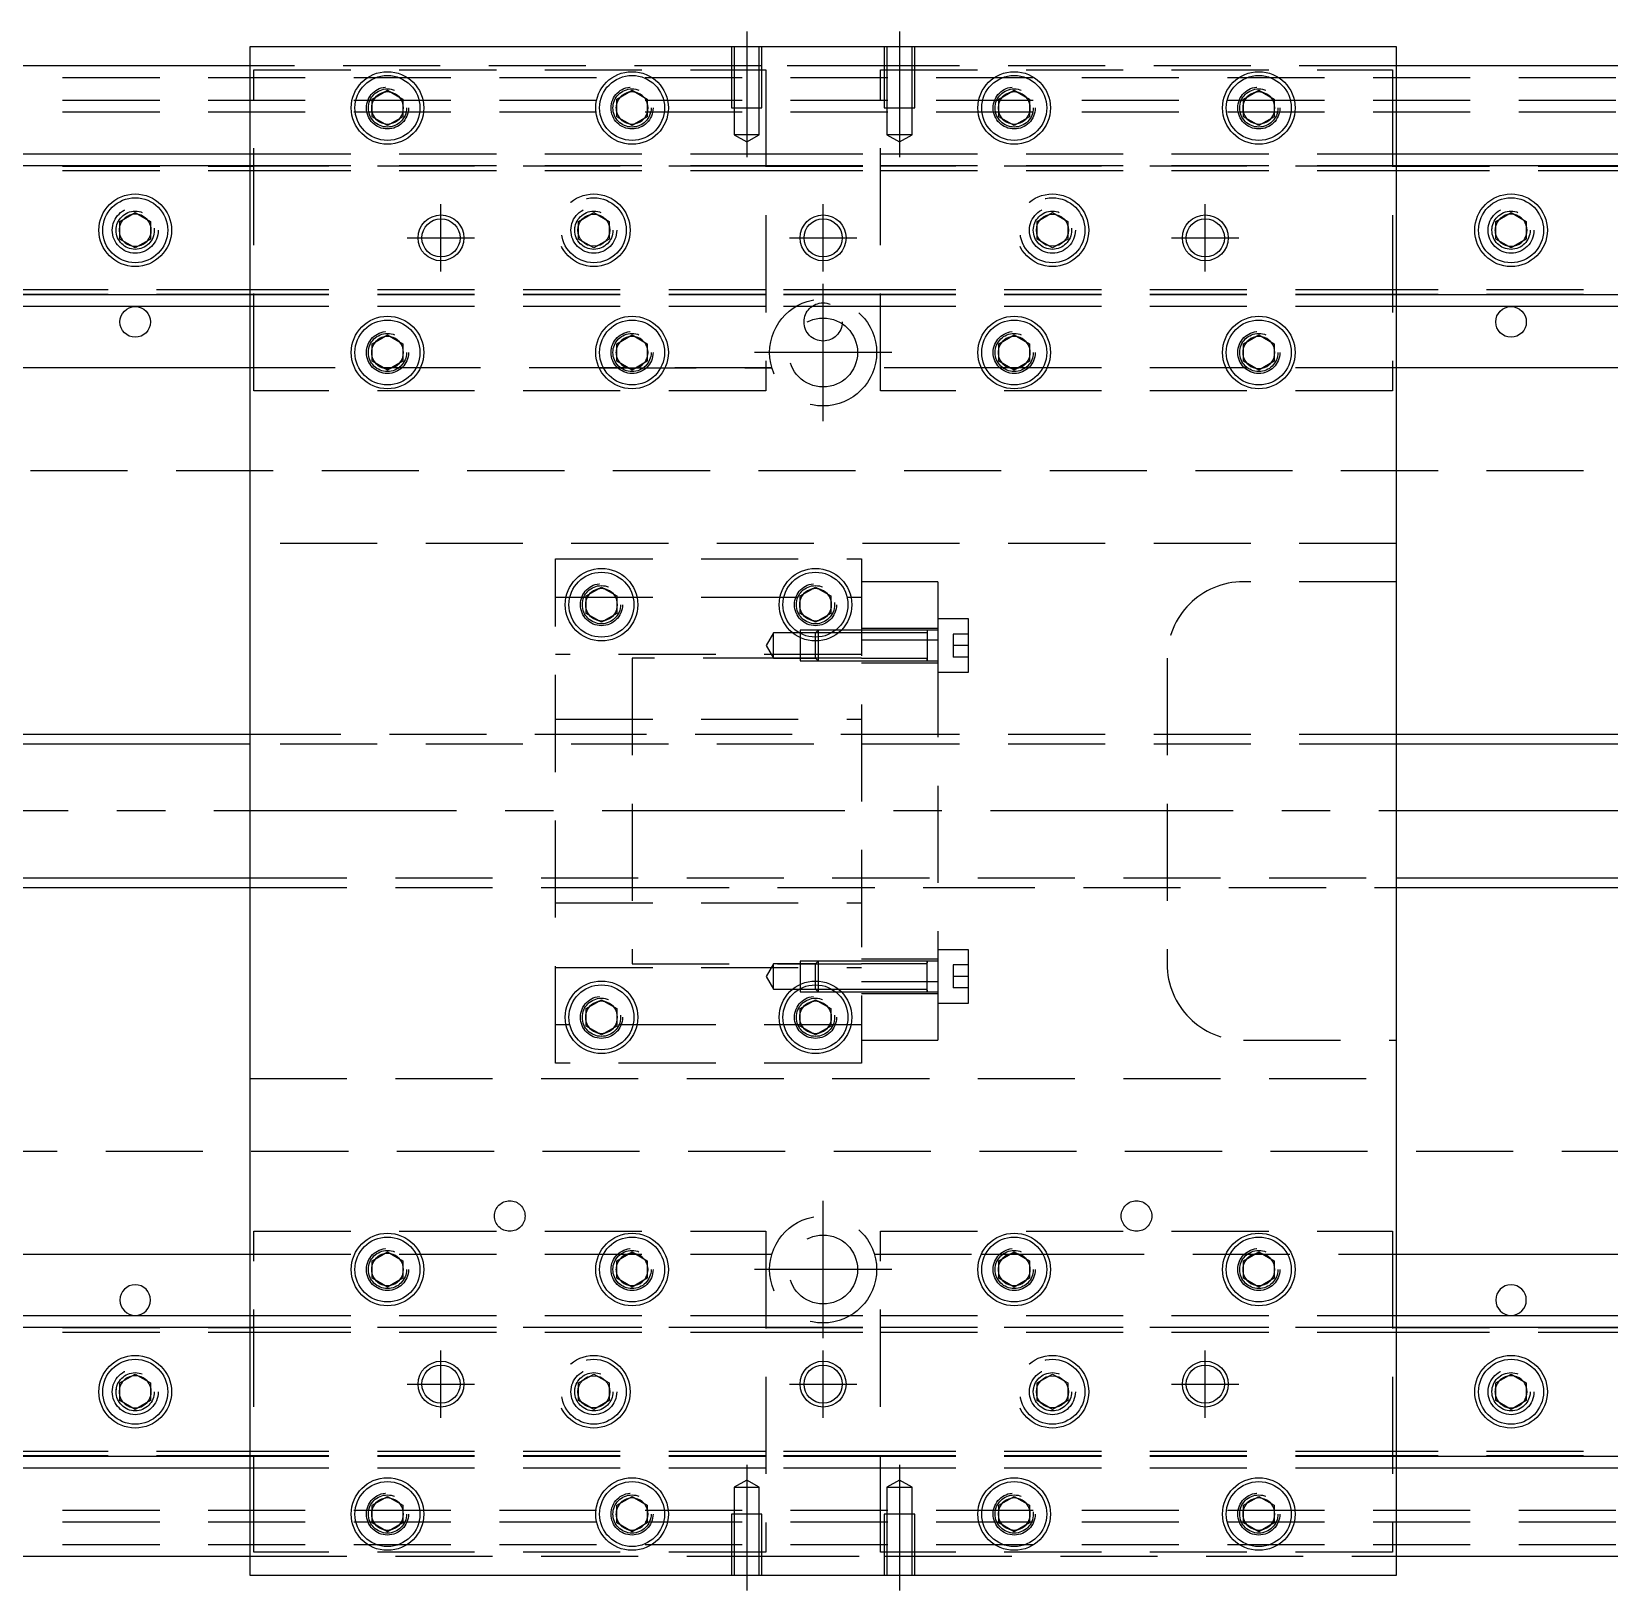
# Model space of a CAD drawing. Extents: x -20 to 801, y -275 to 102.
# Drawn here: x 186.4 to 392.9, y -102 to 102 of the extents above; entities that cross this region are included whole.
import ezdxf

# ---------------------------------------------------------------- set-up
doc = ezdxf.new("R2010")
doc.units = 0
doc.linetypes.add('CENTER', pattern=[50.8, 31.75, -6.35, 6.35, -6.35])
doc.linetypes.add('DASHED', pattern=[19.05, 12.7, -6.35])
doc.layers.get('0').update_dxf_attribs({"linetype": 'CONTINUOUS'})
doc.layers.add('CENTER', color=1, linetype='CENTER')

msp = doc.modelspace()

# ---------------------------------------------------------------- linework, layer by layer
at = {"color": 7, "linetype": 'CONTINUOUS'}
for p, q in [((365, 100), (215, 100)), ((215, 100), (215, -100)), ((365, -100), (365, 100)), ((215, 97.5), (0, 97.5)), ((580, 97.5), (365, 97.5)), ((231, 93.1547), (233, 94.309402)), ((231, 90.8453), (231, 93.1547)), ((233, 94.309402), (235, 93.1547)), ((235, 93.1547), (235, 90.8453)), ((263, 93.1547), (265, 94.309402)), ((263, 90.8453), (263, 93.1547)), ((265, 94.309402), (267, 93.1547)), ((267, 93.1547), (267, 90.8453)), ((313, 93.1547), (315, 94.309402)), ((313, 90.8453), (313, 93.1547)), ((315, 94.309402), (317, 93.1547)), ((317, 93.1547), (317, 90.8453)), ((345, 93.1547), (347, 94.309402)), ((345, 90.8453), (345, 93.1547)), ((347, 94.309402), (349, 93.1547)), ((349, 93.1547), (349, 90.8453)), ((233, 89.690598), (231, 90.8453)), ((235, 90.8453), (233, 89.690598)), ((265, 89.690598), (263, 90.8453)), ((267, 90.8453), (265, 89.690598)), ((315, 89.690598), (313, 90.8453)), ((317, 90.8453), (315, 89.690598)), ((347, 89.690598), (345, 90.8453)), ((349, 90.8453), (347, 89.690598)), ((0, 86), (215, 86)), ((365, 86), (580, 86)), ((0, 84.460392), (215, 84.460392)), ((365, 84.460392), (580, 84.460392)), ((198, 77.1547), (200, 78.309402)), ((198, 74.8453), (198, 77.1547)), ((200, 78.309402), (202, 77.1547)), ((202, 77.1547), (202, 74.8453)), ((378, 77.1547), (380, 78.309402)), ((378, 74.8453), (378, 77.1547)), ((380, 78.309402), (382, 77.1547)), ((382, 77.1547), (382, 74.8453)), ((200, 73.690598), (198, 74.8453)), ((202, 74.8453), (200, 73.690598)), ((380, 73.690598), (378, 74.8453)), ((382, 74.8453), (380, 73.690598)), ((215, 67.539608), (0, 67.539608)), ((580, 67.539608), (365, 67.539608)), ((215, 66), (0, 66)), ((580, 66), (365, 66)), ((231, 61.1547), (233, 62.309402)), ((233, 62.309402), (235, 61.1547)), ((263, 61.1547), (265, 62.309402)), ((265, 62.309402), (267, 61.1547)), ((313, 61.1547), (315, 62.309402)), ((315, 62.309402), (317, 61.1547)), ((345, 61.1547), (347, 62.309402)), ((347, 62.309402), (349, 61.1547)), ((231, 58.8453), (231, 61.1547)), ((235, 61.1547), (235, 58.8453)), ((263, 58.8453), (263, 61.1547)), ((267, 61.1547), (267, 58.8453)), ((313, 58.8453), (313, 61.1547)), ((317, 61.1547), (317, 58.8453)), ((345, 58.8453), (345, 61.1547)), ((349, 61.1547), (349, 58.8453)), ((215, 58), (176.708204, 58)), ((233, 57.690598), (231, 58.8453)), ((235, 58.8453), (233, 57.690598)), ((265, 57.690598), (263, 58.8453)), ((267, 58.8453), (265, 57.690598)), ((315, 57.690598), (313, 58.8453)), ((317, 58.8453), (315, 57.690598)), ((347, 57.690598), (345, 58.8453)), ((349, 58.8453), (347, 57.690598)), ((403.291796, 58), (365, 58)), ((259, 28.1547), (261, 29.309402)), ((261, 29.309402), (263, 28.1547)), ((287, 28.1547), (289, 29.309402)), ((289, 29.309402), (291, 28.1547)), ((259, 25.8453), (259, 28.1547)), ((263, 28.1547), (263, 25.8453)), ((287, 25.8453), (287, 28.1547)), ((291, 28.1547), (291, 25.8453)), ((261, 24.690598), (259, 25.8453)), ((263, 25.8453), (261, 24.690598)), ((289, 24.690598), (287, 25.8453)), ((291, 25.8453), (289, 24.690598)), ((303.6, 19.65063), (303.6, 19.651316)), ((215, 10), (28, 10)), ((523, 10), (365, 10)), ((28, -10), (215, -10)), ((365, -10), (523, -10)), ((259, -25.8453), (261, -24.690598)), ((261, -24.690598), (263, -25.8453)), ((287, -25.8453), (289, -24.690598)), ((289, -24.690598), (291, -25.8453)), ((303.6, -23.65064), (303.6, -23.649954)), ((259, -28.1547), (259, -25.8453)), ((263, -25.8453), (263, -28.1547)), ((287, -28.1547), (287, -25.8453)), ((291, -25.8453), (291, -28.1547)), ((261, -29.309402), (259, -28.1547)), ((263, -28.1547), (261, -29.309402)), ((289, -29.309402), (287, -28.1547)), ((291, -28.1547), (289, -29.309402)), ((231, -58.8453), (233, -57.690598)), ((233, -57.690598), (235, -58.8453)), ((263, -58.8453), (265, -57.690598)), ((265, -57.690598), (267, -58.8453)), ((313, -58.8453), (315, -57.690598)), ((315, -57.690598), (317, -58.8453)), ((345, -58.8453), (347, -57.690598)), ((347, -57.690598), (349, -58.8453)), ((176.708204, -58), (215, -58)), ((231, -61.1547), (231, -58.8453)), ((235, -58.8453), (235, -61.1547)), ((263, -61.1547), (263, -58.8453)), ((267, -58.8453), (267, -61.1547)), ((313, -61.1547), (313, -58.8453)), ((317, -58.8453), (317, -61.1547)), ((345, -61.1547), (345, -58.8453)), ((349, -58.8453), (349, -61.1547)), ((365, -58), (403.291796, -58)), ((233, -62.309402), (231, -61.1547)), ((235, -61.1547), (233, -62.309402)), ((265, -62.309402), (263, -61.1547)), ((267, -61.1547), (265, -62.309402)), ((315, -62.309402), (313, -61.1547)), ((317, -61.1547), (315, -62.309402)), ((347, -62.309402), (345, -61.1547)), ((349, -61.1547), (347, -62.309402)), ((0, -66), (215, -66)), ((365, -66), (580, -66)), ((0, -67.539608), (215, -67.539608)), ((365, -67.539608), (580, -67.539608)), ((198, -74.8453), (200, -73.690598)), ((200, -73.690598), (202, -74.8453)), ((378, -74.8453), (380, -73.690598)), ((380, -73.690598), (382, -74.8453)), ((198, -77.1547), (198, -74.8453)), ((202, -74.8453), (202, -77.1547)), ((378, -77.1547), (378, -74.8453)), ((382, -74.8453), (382, -77.1547)), ((200, -78.309402), (198, -77.1547)), ((202, -77.1547), (200, -78.309402)), ((380, -78.309402), (378, -77.1547)), ((382, -77.1547), (380, -78.309402)), ((215, -84.460392), (0, -84.460392)), ((580, -84.460392), (365, -84.460392)), ((215, -86), (0, -86)), ((580, -86), (365, -86)), ((231, -90.8453), (233, -89.690598)), ((233, -89.690598), (235, -90.8453)), ((263, -90.8453), (265, -89.690598)), ((265, -89.690598), (267, -90.8453)), ((313, -90.8453), (315, -89.690598)), ((315, -89.690598), (317, -90.8453)), ((345, -90.8453), (347, -89.690598)), ((347, -89.690598), (349, -90.8453)), ((231, -93.1547), (231, -90.8453)), ((235, -90.8453), (235, -93.1547)), ((263, -93.1547), (263, -90.8453)), ((267, -90.8453), (267, -93.1547)), ((313, -93.1547), (313, -90.8453)), ((317, -90.8453), (317, -93.1547)), ((345, -93.1547), (345, -90.8453)), ((349, -90.8453), (349, -93.1547)), ((233, -94.309402), (231, -93.1547)), ((235, -93.1547), (233, -94.309402)), ((265, -94.309402), (263, -93.1547)), ((267, -93.1547), (265, -94.309402)), ((315, -94.309402), (313, -93.1547)), ((317, -93.1547), (315, -94.309402)), ((347, -94.309402), (345, -93.1547)), ((349, -93.1547), (347, -94.309402)), ((0, -97.5), (215, -97.5)), ((365, -97.5), (580, -97.5)), ((215, -100), (365, -100))]:
    msp.add_line(p, q, dxfattribs=at)
at = {"color": 3, "linetype": 'DASHED'}
for p, q in [((278.000006, 100), (278.000006, 92)), ((278.35, 100), (278.35, 92)), ((281.65, 92), (281.65, 100)), ((281.999994, 92), (281.999994, 100)), ((298.000006, 100), (298.000006, 92)), ((298.35, 100), (298.35, 92)), ((301.65, 92), (301.65, 100)), ((301.999994, 92), (301.999994, 100)), ((278.000006, 97.5), (215, 97.5)), ((281.999994, 97.5), (278.000006, 97.5)), ((298.000006, 97.5), (281.999994, 97.5)), ((301.999994, 97.5), (298.000006, 97.5)), ((365, 97.5), (301.999994, 97.5)), ((0, 96), (580, 96)), ((215.5, 55), (215.5, 97)), ((215.5, 97), (282.5, 97)), ((282.5, 97), (282.5, 55)), ((297.5, 55), (297.5, 97)), ((297.5, 97), (364.5, 97)), ((364.5, 97), (364.5, 55)), ((0, 93), (580, 93)), ((0, 91.5), (580, 91.5)), ((278.000006, 92), (281.999994, 92)), ((278.35, 92), (278.35, 88.5)), ((281.65, 88.5), (281.65, 92)), ((298.000006, 92), (301.999994, 92)), ((298.35, 92), (298.35, 88.5)), ((301.65, 88.5), (301.65, 92)), ((281.65, 88.5), (278.35, 88.5)), ((278.35, 88.5), (280, 87.547372)), ((280, 87.547372), (281.65, 88.5)), ((301.65, 88.5), (298.35, 88.5)), ((298.35, 88.5), (300, 87.547372)), ((300, 87.547372), (301.65, 88.5)), ((215, 86), (215.5, 86)), ((215.5, 86), (282.5, 86)), ((282.5, 86), (297.5, 86)), ((297.5, 86), (364.5, 86)), ((364.5, 86), (365, 86)), ((0, 84.403994), (215.5, 84.403994)), ((0, 83.8), (215.5, 83.8)), ((215, 84.460392), (215.5, 84.460392)), ((215.5, 84.460392), (282.5, 84.460392)), ((282.5, 84.403994), (215.5, 84.403994)), ((215.5, 83.8), (282.5, 83.8)), ((282.5, 84.460392), (297.5, 84.460392)), ((282.5, 84.403994), (297.5, 84.403994)), ((282.5, 83.8), (297.5, 83.8)), ((297.5, 84.460392), (364.5, 84.460392)), ((364.5, 84.403994), (297.5, 84.403994)), ((297.5, 83.8), (364.5, 83.8)), ((364.5, 84.460392), (365, 84.460392)), ((364.5, 84.403994), (580, 84.403994)), ((364.5, 83.8), (580, 83.8)), ((257.5, 76), (257.534018, 76.411016)), ((258, 77.1547), (260, 78.309402)), ((258, 74.8453), (258, 77.1547)), ((260, 78.309402), (262, 77.1547)), ((262, 77.1547), (262, 74.8453)), ((318, 77.1547), (320, 78.309402)), ((318, 74.8453), (318, 77.1547)), ((320, 78.309402), (322, 77.1547)), ((322, 77.1547), (322, 74.8453)), ((377.5, 76), (377.534018, 76.411016)), ((202.483582, 76.286038), (202.5, 76)), ((260, 73.690598), (258, 74.8453)), ((262, 74.8453), (260, 73.690598)), ((320, 73.690598), (318, 74.8453)), ((322, 74.8453), (320, 73.690598)), ((322.483582, 76.286038), (322.5, 76)), ((215.5, 68.2), (0, 68.2)), ((282.5, 68.2), (215.5, 68.2)), ((297.5, 68.2), (282.5, 68.2)), ((364.5, 68.2), (297.5, 68.2)), ((580, 68.2), (364.5, 68.2)), ((215.5, 67.596006), (0, 67.596006)), ((215.5, 67.539608), (215, 67.539608)), ((282.5, 67.596006), (215.5, 67.596006)), ((282.5, 67.539608), (215.5, 67.539608)), ((297.5, 67.596006), (282.5, 67.596006)), ((297.5, 67.539608), (282.5, 67.539608)), ((364.5, 67.596006), (297.5, 67.596006)), ((364.5, 67.539608), (297.5, 67.539608)), ((580, 67.596006), (364.5, 67.596006)), ((365, 67.539608), (364.5, 67.539608)), ((215.5, 66), (215, 66)), ((282.5, 66), (215.5, 66)), ((297.5, 66), (282.5, 66)), ((364.5, 66), (297.5, 66)), ((365, 66), (364.5, 66)), ((215.5, 58), (215, 58)), ((283.291796, 58), (215.5, 58)), ((260.691578, 58), (283.291796, 58)), ((264.464102, 58), (264.359688, 58)), ((265.640312, 58), (265.535898, 58)), ((310.691578, 58), (296.708204, 58)), ((311.25, 58), (310.691578, 58)), ((313.112542, 58), (311.25, 58)), ((313.5, 58), (313.112542, 58)), ((314.359688, 58), (313.5, 58)), ((314.464102, 58), (314.359688, 58)), ((315.535898, 58), (314.464102, 58)), ((315.640312, 58), (315.535898, 58)), ((316.5, 58), (315.640312, 58)), ((316.887458, 58), (316.5, 58)), ((318.75, 58), (316.887458, 58)), ((319.308422, 58), (318.75, 58)), ((364.5, 58), (319.308422, 58)), ((365, 58), (364.5, 58)), ((282.5, 55), (215.5, 55)), ((364.5, 55), (297.5, 55)), ((580, 44.5), (5.640312, 44.5)), ((365, 35), (215, 35)), ((255, -33), (255, 33)), ((255, 33), (295, 33)), ((295, 33), (295, -33)), ((305, 30), (295, 30)), ((305, 30), (305, 22.36068)), ((365, 30), (345, 30)), ((255, 28), (295, 28)), ((258.5, 27), (258.518502, 27.303588)), ((291.483582, 27.286038), (291.5, 27)), ((309, 25.150636), (305, 25.150636)), ((309, 18.150636), (309, 25.150636)), ((283.5, 23.300636), (282.547372, 21.650636)), ((283.5, 20.000636), (283.5, 23.300636)), ((287, 23.300636), (283.5, 23.300636)), ((287, 23.65063), (287, 23.25)), ((289.34998, 23.65063), (287, 23.65063)), ((288.99998, 23.300636), (287, 23.300636)), ((287, 23.25), (287, 22.691578)), ((289.35, 23.650636), (289, 23.300636)), ((289, 22.75), (289, 23.300636)), ((291.092176, 23.300636), (289, 23.300636)), ((289, 22.25), (289, 22.75)), ((291.616146, 23.65063), (289.349994, 23.65063)), ((289.35, 23.650636), (289.35, 22.764436)), ((291.616152, 23.650636), (289.35, 23.650636)), ((289.35, 22.764436), (289.35, 22.262912)), ((291.979462, 23.300636), (291.092176, 23.300636)), ((292.368118, 23.65063), (291.616146, 23.65063)), ((292.368124, 23.650636), (291.616152, 23.650636)), ((295, 23.300636), (291.979462, 23.300636)), ((295, 23.65063), (292.368118, 23.65063)), ((295, 23.650636), (292.368124, 23.650636)), ((305, 23.900636), (295, 23.900636)), ((303.605, 23.650636), (295.00002, 23.650636)), ((303.6, 23.300636), (295.00002, 23.300636)), ((305, 23.650636), (303.595, 23.650636)), ((303.6, 23.650636), (303.6, 19.650636)), ((307, 23.150636), (307, 21.650636)), ((309, 23.150636), (307, 23.150636)), ((282.547372, 21.650636), (283.5, 20.000636)), ((287, 22.691578), (287, 19.65064)), ((289, 20.000636), (289, 22.25)), ((289.35, 22.262912), (289.35, 19.650636)), ((305, 22.36068), (295, 22.36068)), ((305, 22.36068), (305, -22.36068)), ((307, 21.650636), (307, 20.150636)), ((309, 21.650636), (307, 21.650636)), ((295, 20.5), (255, 20.5)), ((265, 20), (265, -20)), ((287, 20), (265, 20)), ((283.5, 20.000636), (287, 20.000636)), ((287, 20.000636), (288.99998, 20.000636)), ((289.000636, 20), (287, 20)), ((287, 19.65064), (289.34998, 19.65064)), ((289, 20.000636), (289.35, 19.650636)), ((295, 20), (289.000636, 20)), ((289.349994, 19.65064), (295, 19.65064)), ((289.35, 19.650636), (295, 19.650636)), ((295, 19.400636), (305, 19.400636)), ((295.00002, 20.000636), (303.6, 20.000636)), ((295.00002, 19.650636), (303.605, 19.650636)), ((303.595, 19.650636), (305, 19.650636)), ((303.6, 19.650636), (303.6, 19.867096)), ((309, 20.150636), (307, 20.150636)), ((335, 20), (335, -20)), ((305, 18.150636), (309, 18.150636)), ((255, 12), (295, 12)), ((264.99998, 10), (215, 10)), ((365, 8.75), (215, 8.75)), ((305, 10), (265, 10)), ((365, 10), (305.00002, 10)), ((215, -8.75), (365, -8.75)), ((215, -10), (264.99998, -10)), ((265, -10), (305, -10)), ((305.00002, -10), (365, -10)), ((255, -12), (295, -12)), ((309, -18.150636), (305, -18.150636)), ((309, -25.150636), (309, -18.150636)), ((255, -20.5), (295, -20.5)), ((265, -20), (287, -20)), ((283.5, -20.000636), (282.547372, -21.650636)), ((283.5, -23.300636), (283.5, -20.000636)), ((287, -20.000636), (283.5, -20.000636)), ((287, -19.65064), (287, -22.691578)), ((289.34998, -19.65064), (287, -19.65064)), ((287, -20), (289.000636, -20)), ((288.99998, -20.000636), (287, -20.000636)), ((289.35, -19.650636), (289, -20.000636)), ((289, -22.25), (289, -20.000636)), ((289.000636, -20), (295, -20)), ((295, -19.65064), (289.349994, -19.65064)), ((289.35, -19.650636), (289.35, -22.262912)), ((295, -19.650636), (289.35, -19.650636)), ((305, -19.400636), (295, -19.400636)), ((303.605, -19.650636), (295.00002, -19.650636)), ((303.6, -20.000636), (295.00002, -20.000636)), ((305, -19.650636), (303.595, -19.650636)), ((303.6, -19.867096), (303.6, -19.650636)), ((303.6, -19.650636), (303.6, -19.867302)), ((303.6, -23.434174), (303.6, -19.867096)), ((307, -20.150636), (307, -21.650636)), ((309, -20.150636), (307, -20.150636)), ((282.547372, -21.650636), (283.5, -23.300636)), ((287, -22.691578), (287, -23.25)), ((289, -22.75), (289, -22.25)), ((289.35, -22.262912), (289.35, -22.764436)), ((305, -22.36068), (295, -22.36068)), ((305, -22.36068), (295, -22.36068)), ((305, -22.36068), (305, -30)), ((307, -21.650636), (307, -23.150636)), ((309, -21.650636), (307, -21.650636)), ((283.5, -23.300636), (287, -23.300636)), ((287, -23.25), (287, -23.65063)), ((287, -23.300636), (288.99998, -23.300636)), ((287, -23.65063), (289.34998, -23.65063)), ((289, -23.300636), (289, -22.75)), ((289, -23.300636), (291.092176, -23.300636)), ((289, -23.300636), (289.35, -23.650636)), ((289.349994, -23.65063), (291.616146, -23.65063)), ((289.35, -22.764436), (289.35, -23.650636)), ((289.35, -23.650636), (291.616152, -23.650636)), ((291.092176, -23.300636), (291.979462, -23.300636)), ((291.616146, -23.65063), (292.368118, -23.65063)), ((291.616152, -23.650636), (292.368124, -23.650636)), ((291.979462, -23.300636), (295, -23.300636)), ((292.368118, -23.65063), (295, -23.65063)), ((292.368124, -23.650636), (295, -23.650636)), ((295, -23.900636), (305, -23.900636)), ((295.00002, -23.300636), (303.6, -23.300636)), ((295.00002, -23.650636), (303.605, -23.650636)), ((303.595, -23.650636), (305, -23.650636)), ((303.6, -23.433926), (303.6, -23.650636)), ((303.6, -23.650636), (303.6, -23.434174)), ((309, -23.150636), (307, -23.150636)), ((263.483582, -26.713962), (263.5, -27)), ((291.483582, -26.713962), (291.5, -27)), ((305, -25.150636), (309, -25.150636)), ((295, -28), (255, -28)), ((295, -30), (305, -30)), ((345, -30), (365, -30)), ((295, -33), (255, -33)), ((215, -35), (365, -35)), ((5.640312, -44.5), (580, -44.5)), ((215.5, -97), (215.5, -55)), ((215.5, -55), (282.5, -55)), ((282.5, -55), (282.5, -97)), ((297.5, -55), (364.5, -55)), ((297.5, -97), (297.5, -55)), ((364.5, -55), (364.5, -97)), ((215, -58), (215.5, -58)), ((215.5, -58), (283.291796, -58)), ((230.5, -60), (230.512884, -59.746512)), ((262.5, -60), (262.518502, -59.696412)), ((264.359688, -58), (264.464102, -58)), ((265.535898, -58), (265.640312, -58)), ((296.708204, -58), (310.691578, -58)), ((310.691578, -58), (311.25, -58)), ((311.25, -58), (313.112542, -58)), ((313.112542, -58), (313.5, -58)), ((313.5, -58), (314.359688, -58)), ((314.359688, -58), (314.464102, -58)), ((314.464102, -58), (315.535898, -58)), ((315.535898, -58), (315.640312, -58)), ((315.640312, -58), (316.5, -58)), ((316.5, -58), (316.887458, -58)), ((316.887458, -58), (318.75, -58)), ((318.75, -58), (319.308422, -58)), ((319.308422, -58), (364.5, -58)), ((364.5, -58), (365, -58)), ((215, -66), (215.5, -66)), ((215.5, -66), (282.5, -66)), ((282.5, -66), (297.5, -66)), ((297.5, -66), (364.5, -66)), ((364.5, -66), (365, -66)), ((0, -67.596006), (215.5, -67.596006)), ((215, -67.539608), (215.5, -67.539608)), ((215.5, -67.539608), (282.5, -67.539608)), ((282.5, -67.596006), (215.5, -67.596006)), ((282.5, -67.539608), (297.5, -67.539608)), ((282.5, -67.596006), (297.5, -67.596006)), ((297.5, -67.539608), (364.5, -67.539608)), ((364.5, -67.596006), (297.5, -67.596006)), ((364.5, -67.539608), (365, -67.539608)), ((364.5, -67.596006), (580, -67.596006)), ((0, -68.2), (215.5, -68.2)), ((215.5, -68.2), (282.5, -68.2)), ((282.5, -68.2), (297.5, -68.2)), ((297.5, -68.2), (364.5, -68.2)), ((364.5, -68.2), (580, -68.2)), ((258, -74.8453), (260, -73.690598)), ((260, -73.690598), (262, -74.8453)), ((318, -74.8453), (320, -73.690598)), ((320, -73.690598), (322, -74.8453)), ((197.5, -76), (197.534018, -75.588984)), ((257.5, -76), (257.534018, -75.588984)), ((258, -77.1547), (258, -74.8453)), ((262, -74.8453), (262, -77.1547)), ((317.5, -76), (317.534018, -75.588984)), ((318, -77.1547), (318, -74.8453)), ((322, -74.8453), (322, -77.1547)), ((377.5, -76), (377.534018, -75.588984)), ((260, -78.309402), (258, -77.1547)), ((262, -77.1547), (260, -78.309402)), ((320, -78.309402), (318, -77.1547)), ((322, -77.1547), (320, -78.309402)), ((215.5, -83.8), (0, -83.8)), ((215.5, -84.403994), (0, -84.403994)), ((215.5, -84.460392), (215, -84.460392)), ((282.5, -83.8), (215.5, -83.8)), ((282.5, -84.403994), (215.5, -84.403994)), ((282.5, -84.460392), (215.5, -84.460392)), ((297.5, -83.8), (282.5, -83.8)), ((297.5, -84.403994), (282.5, -84.403994)), ((297.5, -84.460392), (282.5, -84.460392)), ((364.5, -83.8), (297.5, -83.8)), ((364.5, -84.403994), (297.5, -84.403994)), ((364.5, -84.460392), (297.5, -84.460392)), ((580, -83.8), (364.5, -83.8)), ((580, -84.403994), (364.5, -84.403994)), ((365, -84.460392), (364.5, -84.460392)), ((215.5, -86), (215, -86)), ((282.5, -86), (215.5, -86)), ((297.5, -86), (282.5, -86)), ((364.5, -86), (297.5, -86)), ((365, -86), (364.5, -86)), ((280, -87.547372), (278.35, -88.5)), ((278.35, -88.5), (281.65, -88.5)), ((278.35, -88.5), (278.35, -92)), ((281.65, -88.5), (280, -87.547372)), ((281.65, -92), (281.65, -88.5)), ((300, -87.547372), (298.35, -88.5)), ((298.35, -88.5), (301.65, -88.5)), ((298.35, -88.5), (298.35, -92)), ((301.65, -88.5), (300, -87.547372)), ((301.65, -92), (301.65, -88.5)), ((0, -91.5), (580, -91.5)), ((230.5, -92), (230.512884, -91.746512)), ((262.5, -92), (262.512884, -91.746512)), ((281.999994, -92), (278.000006, -92)), ((278.000006, -92), (278.000006, -100)), ((278.35, -92), (278.35, -100)), ((281.65, -100), (281.65, -92)), ((281.999994, -100), (281.999994, -92)), ((301.999994, -92), (298.000006, -92)), ((298.000006, -92), (298.000006, -100)), ((298.35, -92), (298.35, -100)), ((301.65, -100), (301.65, -92)), ((301.999994, -100), (301.999994, -92)), ((317.483582, -91.713962), (317.5, -92)), ((344.5, -92), (344.512884, -91.746512)), ((0, -93), (580, -93)), ((0, -96), (580, -96)), ((282.5, -97), (215.5, -97)), ((364.5, -97), (297.5, -97)), ((215, -97.5), (278.000006, -97.5)), ((278.000006, -97.5), (281.999994, -97.5)), ((281.999994, -97.5), (298.000006, -97.5)), ((298.000006, -97.5), (301.999994, -97.5)), ((301.999994, -97.5), (365, -97.5))]:
    msp.add_line(p, q, dxfattribs=at)
at = {"color": 3, "linetype": 'CONTINUOUS'}
for p, q in [((215, 8.75), (28, 8.75)), ((523, 8.75), (365, 8.75)), ((28, -8.75), (215, -8.75)), ((365, -8.75), (523, -8.75))]:
    msp.add_line(p, q, dxfattribs=at)
at = {"color": 7, "linetype": 'CONTINUOUS'}
for centre, radius in [((233, 92), 4.75), ((233, 92), 4.25), ((265, 92), 4.75), ((265, 92), 4.25), ((315, 92), 4.75), ((315, 92), 4.25), ((347, 92), 4.75), ((347, 92), 4.25), ((200, 76), 4.75), ((380, 76), 4.75), ((200, 76), 4.25), ((380, 76), 4.25), ((240, 75), 2.5), ((260, 76), 2.1), ((290, 75), 3), ((290, 75), 2.5), ((320, 76), 2.1), ((340, 75), 2.5), ((200, 64), 2), ((233, 60), 4.75), ((233, 60), 4.25), ((265, 60), 4.75), ((265, 60), 4.25), ((315, 60), 4.75), ((315, 60), 4.25), ((347, 60), 4.75), ((347, 60), 4.25), ((380, 64), 2), ((261, 27), 4.75), ((261, 27), 4.25), ((289, 27), 4.75), ((289, 27), 4.25), ((261, -27), 4.75), ((289, -27), 4.75), ((261, -27), 4.25), ((289, -27), 4.25), ((233, -60), 4.75), ((265, -60), 4.75), ((315, -60), 4.75), ((347, -60), 4.75), ((233, -60), 4.25), ((265, -60), 4.25), ((315, -60), 4.25), ((347, -60), 4.25), ((200, -76), 4.75), ((200, -76), 4.25), ((290, -75), 3), ((380, -76), 4.75), ((380, -76), 4.25), ((240, -75), 2.5), ((260, -76), 2.1), ((290, -75), 2.5), ((320, -76), 2.1), ((340, -75), 2.5), ((233, -92), 4.75), ((233, -92), 4.25), ((265, -92), 4.75), ((265, -92), 4.25), ((315, -92), 4.75), ((315, -92), 4.25), ((347, -92), 4.75), ((347, -92), 4.25)]:
    msp.add_circle(centre, radius, dxfattribs=at)
at = {"color": 3, "linetype": 'DASHED'}
for centre, radius in [((233, 92), 2.75), ((233, 92), 2.5), ((265, 92), 2.75), ((265, 92), 2.5), ((315, 92), 2.75), ((315, 92), 2.5), ((347, 92), 2.75), ((347, 92), 2.5), ((260, 76), 4.75), ((320, 76), 4.75), ((200, 76), 3), ((200, 76), 2.5), ((260, 76), 4.25), ((260, 76), 3), ((260, 76), 2.5), ((320, 76), 4.25), ((320, 76), 3), ((320, 76), 2.5), ((380, 76), 3), ((380, 76), 2.5), ((290, 60), 7), ((290, 64), 2.5), ((290, 60), 4.5), ((233, 60), 2.75), ((233, 60), 2.5), ((265, 60), 2.75), ((265, 60), 2.5), ((315, 60), 2.75), ((315, 60), 2.5), ((347, 60), 2.75), ((347, 60), 2.5), ((261, 27), 2.75), ((261, 27), 2.5), ((289, 27), 2.75), ((289, 27), 2.5), ((261, -27), 2.75), ((261, -27), 2.5), ((289, -27), 2.75), ((289, -27), 2.5), ((249, -53), 2), ((331, -53), 2), ((290, -60), 7), ((290, -60), 4.5), ((233, -60), 2.75), ((233, -60), 2.5), ((265, -60), 2.75), ((265, -60), 2.5), ((315, -60), 2.75), ((315, -60), 2.5), ((347, -60), 2.75), ((347, -60), 2.5), ((260, -76), 4.75), ((260, -76), 4.25), ((320, -76), 4.75), ((320, -76), 4.25), ((200, -76), 3), ((200, -76), 2.5), ((260, -76), 3), ((260, -76), 2.5), ((320, -76), 3), ((320, -76), 2.5), ((380, -76), 3), ((380, -76), 2.5), ((233, -92), 2.75), ((233, -92), 2.5), ((265, -92), 2.75), ((265, -92), 2.5), ((315, -92), 2.75), ((315, -92), 2.5), ((347, -92), 2.75), ((347, -92), 2.5)]:
    msp.add_circle(centre, radius, dxfattribs=at)
at = {"color": 3, "linetype": 'CONTINUOUS'}
for centre in [(240, 75), (340, 75), (240, -75), (340, -75)]:
    msp.add_circle(centre, 3, dxfattribs=at)
at = {"color": 7, "linetype": 'CONTINUOUS'}
for centre, radius, start, end in [((233, 92), 2.1, 137.75279, 162.24721), ((233, 92), 2.1, 102.24721, 137.75279), ((233, 92), 2.1, 77.75279, 102.24721), ((233, 92), 2.1, 42.24721, 77.75279), ((233, 92), 2.1, 17.75279, 42.24721), ((265, 92), 2.1, 137.75279, 162.24721), ((265, 92), 2.1, 102.24721, 137.75279), ((265, 92), 2.1, 77.75279, 102.24721), ((265, 92), 2.1, 42.24721, 77.75279), ((265, 92), 2.1, 17.75279, 42.24721), ((315, 92), 2.1, 137.75279, 162.24721), ((315, 92), 2.1, 102.24721, 137.75279), ((315, 92), 2.1, 77.75279, 102.24721), ((315, 92), 2.1, 42.24721, 77.75279), ((315, 92), 2.1, 17.75279, 42.24721), ((347, 92), 2.1, 137.75279, 162.24721), ((347, 92), 2.1, 102.24721, 137.75279), ((347, 92), 2.1, 77.75279, 102.24721), ((347, 92), 2.1, 42.24721, 77.75279), ((347, 92), 2.1, 17.75279, 42.24721), ((233, 92), 2.1, 162.24721, 180), ((233, 92), 2.1, 180, 197.75279), ((233, 92), 2.1, 197.75279, 222.24721), ((233, 92), 2.1, 317.75279, 342.24721), ((233, 92), 2.1, 342.24721, 17.75279), ((265, 92), 2.1, 162.24721, 180), ((265, 92), 2.1, 180, 197.75279), ((265, 92), 2.1, 197.75279, 222.24721), ((265, 92), 2.1, 317.75279, 342.24721), ((265, 92), 2.1, 342.24721, 17.75279), ((315, 92), 2.1, 162.24721, 180), ((315, 92), 2.1, 180, 197.75279), ((315, 92), 2.1, 197.75279, 222.24721), ((315, 92), 2.1, 317.75279, 342.24721), ((315, 92), 2.1, 342.24721, 17.75279), ((347, 92), 2.1, 162.24721, 180), ((347, 92), 2.1, 180, 197.75279), ((347, 92), 2.1, 197.75279, 222.24721), ((347, 92), 2.1, 317.75279, 342.24721), ((347, 92), 2.1, 342.24721, 17.75279), ((233, 92), 2.1, 222.24721, 257.75279), ((233, 92), 2.1, 257.75279, 282.24721), ((233, 92), 2.1, 282.24721, 317.75279), ((265, 92), 2.1, 222.24721, 257.75279), ((265, 92), 2.1, 257.75279, 282.24721), ((265, 92), 2.1, 282.24721, 317.75279), ((315, 92), 2.1, 222.24721, 257.75279), ((315, 92), 2.1, 257.75279, 282.24721), ((315, 92), 2.1, 282.24721, 317.75279), ((347, 92), 2.1, 222.24721, 257.75279), ((347, 92), 2.1, 257.75279, 282.24721), ((347, 92), 2.1, 282.24721, 317.75279), ((200, 76), 2.1, 162.24721, 180), ((200, 76), 2.1, 137.75279, 162.24721), ((200, 76), 2.1, 102.24721, 137.75279), ((200, 76), 2.1, 77.75279, 102.24721), ((200, 76), 2.1, 42.24721, 77.75279), ((200, 76), 2.1, 17.75279, 42.24721), ((200, 76), 2.1, 342.24721, 17.75279), ((380, 76), 2.1, 162.24721, 180), ((380, 76), 2.1, 137.75279, 162.24721), ((380, 76), 2.1, 102.24721, 137.75279), ((380, 76), 2.1, 77.75279, 102.24721), ((380, 76), 2.1, 42.24721, 77.75279), ((380, 76), 2.1, 17.75279, 42.24721), ((380, 76), 2.1, 342.24721, 17.75279), ((200, 76), 2.1, 180, 197.75279), ((200, 76), 2.1, 197.75279, 222.24721), ((200, 76), 2.1, 222.24721, 257.75279), ((200, 76), 2.1, 282.24721, 317.75279), ((200, 76), 2.1, 317.75279, 342.24721), ((380, 76), 2.1, 180, 197.75279), ((380, 76), 2.1, 197.75279, 222.24721), ((380, 76), 2.1, 222.24721, 257.75279), ((380, 76), 2.1, 282.24721, 317.75279), ((380, 76), 2.1, 317.75279, 342.24721), ((200, 76), 2.1, 257.75279, 282.24721), ((380, 76), 2.1, 257.75279, 282.24721), ((233, 60), 2.1, 102.24721, 137.75279), ((233, 60), 2.1, 77.75279, 102.24721), ((233, 60), 2.1, 42.24721, 77.75279), ((265, 60), 2.1, 102.24721, 137.75279), ((265, 60), 2.1, 77.75279, 102.24721), ((265, 60), 2.1, 42.24721, 77.75279), ((315, 60), 2.1, 102.24721, 137.75279), ((315, 60), 2.1, 77.75279, 102.24721), ((315, 60), 2.1, 42.24721, 77.75279), ((347, 60), 2.1, 102.24721, 137.75279), ((347, 60), 2.1, 77.75279, 102.24721), ((347, 60), 2.1, 42.24721, 77.75279), ((233, 60), 2.1, 162.24721, 180), ((233, 60), 2.1, 180, 197.75279), ((233, 60), 2.1, 137.75279, 162.24721), ((233, 60), 2.1, 17.75279, 42.24721), ((233, 60), 2.1, 342.24721, 17.75279), ((265, 60), 2.1, 162.24721, 180), ((265, 60), 2.1, 180, 197.75279), ((265, 60), 2.1, 137.75279, 162.24721), ((265, 60), 2.1, 17.75279, 42.24721), ((265, 60), 2.1, 342.24721, 17.75279), ((315, 60), 2.1, 162.24721, 180), ((315, 60), 2.1, 180, 197.75279), ((315, 60), 2.1, 137.75279, 162.24721), ((315, 60), 2.1, 17.75279, 42.24721), ((315, 60), 2.1, 342.24721, 17.75279), ((347, 60), 2.1, 162.24721, 180), ((347, 60), 2.1, 180, 197.75279), ((347, 60), 2.1, 137.75279, 162.24721), ((347, 60), 2.1, 17.75279, 42.24721), ((347, 60), 2.1, 342.24721, 17.75279), ((233, 60), 2.1, 197.75279, 222.24721), ((233, 60), 2.1, 222.24721, 257.75279), ((233, 60), 2.1, 257.75279, 282.24721), ((233, 60), 2.1, 282.24721, 317.75279), ((233, 60), 2.1, 317.75279, 342.24721), ((265, 60), 2.1, 197.75279, 222.24721), ((265, 60), 2.1, 222.24721, 257.75279), ((265, 60), 2.1, 257.75279, 282.24721), ((265, 60), 2.1, 282.24721, 317.75279), ((265, 60), 2.1, 317.75279, 342.24721), ((315, 60), 2.1, 197.75279, 222.24721), ((315, 60), 2.1, 222.24721, 257.75279), ((315, 60), 2.1, 257.75279, 282.24721), ((315, 60), 2.1, 282.24721, 317.75279), ((315, 60), 2.1, 317.75279, 342.24721), ((347, 60), 2.1, 197.75279, 222.24721), ((347, 60), 2.1, 222.24721, 257.75279), ((347, 60), 2.1, 257.75279, 282.24721), ((347, 60), 2.1, 282.24721, 317.75279), ((347, 60), 2.1, 317.75279, 342.24721), ((261, 27), 2.1, 102.24721, 137.75279), ((261, 27), 2.1, 77.75279, 102.24721), ((261, 27), 2.1, 42.24721, 77.75279), ((289, 27), 2.1, 102.24721, 137.75279), ((289, 27), 2.1, 77.75279, 102.24721), ((289, 27), 2.1, 42.24721, 77.75279), ((261, 27), 2.1, 162.24721, 180), ((261, 27), 2.1, 180, 197.75279), ((261, 27), 2.1, 137.75279, 162.24721), ((261, 27), 2.1, 17.75279, 42.24721), ((261, 27), 2.1, 342.24721, 17.75279), ((289, 27), 2.1, 162.24721, 180), ((289, 27), 2.1, 180, 197.75279), ((289, 27), 2.1, 137.75279, 162.24721), ((289, 27), 2.1, 17.75279, 42.24721), ((289, 27), 2.1, 342.24721, 17.75279), ((261, 27), 2.1, 197.75279, 222.24721), ((261, 27), 2.1, 222.24721, 257.75279), ((261, 27), 2.1, 257.75279, 282.24721), ((261, 27), 2.1, 282.24721, 317.75279), ((261, 27), 2.1, 317.75279, 342.24721), ((289, 27), 2.1, 197.75279, 222.24721), ((289, 27), 2.1, 222.24721, 257.75279), ((289, 27), 2.1, 257.75279, 282.24721), ((289, 27), 2.1, 282.24721, 317.75279), ((289, 27), 2.1, 317.75279, 342.24721), ((261, -27), 2.1, 162.24721, 180), ((261, -27), 2.1, 137.75279, 162.24721), ((261, -27), 2.1, 102.24721, 137.75279), ((261, -27), 2.1, 77.75279, 102.24721), ((261, -27), 2.1, 42.24721, 77.75279), ((261, -27), 2.1, 17.75279, 42.24721), ((261, -27), 2.1, 342.24721, 17.75279), ((289, -27), 2.1, 162.24721, 180), ((289, -27), 2.1, 137.75279, 162.24721), ((289, -27), 2.1, 102.24721, 137.75279), ((289, -27), 2.1, 77.75279, 102.24721), ((289, -27), 2.1, 42.24721, 77.75279), ((289, -27), 2.1, 17.75279, 42.24721), ((289, -27), 2.1, 342.24721, 17.75279), ((261, -27), 2.1, 180, 197.75279), ((261, -27), 2.1, 197.75279, 222.24721), ((261, -27), 2.1, 222.24721, 257.75279), ((261, -27), 2.1, 282.24721, 317.75279), ((261, -27), 2.1, 317.75279, 342.24721), ((289, -27), 2.1, 180, 197.75279), ((289, -27), 2.1, 197.75279, 222.24721), ((289, -27), 2.1, 222.24721, 257.75279), ((289, -27), 2.1, 282.24721, 317.75279), ((289, -27), 2.1, 317.75279, 342.24721), ((261, -27), 2.1, 257.75279, 282.24721), ((289, -27), 2.1, 257.75279, 282.24721), ((233, -60), 2.1, 162.24721, 180), ((233, -60), 2.1, 137.75279, 162.24721), ((233, -60), 2.1, 102.24721, 137.75279), ((233, -60), 2.1, 77.75279, 102.24721), ((233, -60), 2.1, 42.24721, 77.75279), ((233, -60), 2.1, 17.75279, 42.24721), ((233, -60), 2.1, 342.24721, 17.75279), ((265, -60), 2.1, 162.24721, 180), ((265, -60), 2.1, 137.75279, 162.24721), ((265, -60), 2.1, 102.24721, 137.75279), ((265, -60), 2.1, 77.75279, 102.24721), ((265, -60), 2.1, 42.24721, 77.75279), ((265, -60), 2.1, 17.75279, 42.24721), ((265, -60), 2.1, 342.24721, 17.75279), ((315, -60), 2.1, 162.24721, 180), ((315, -60), 2.1, 137.75279, 162.24721), ((315, -60), 2.1, 102.24721, 137.75279), ((315, -60), 2.1, 77.75279, 102.24721), ((315, -60), 2.1, 42.24721, 77.75279), ((315, -60), 2.1, 17.75279, 42.24721), ((315, -60), 2.1, 342.24721, 17.75279), ((347, -60), 2.1, 162.24721, 180), ((347, -60), 2.1, 137.75279, 162.24721), ((347, -60), 2.1, 102.24721, 137.75279), ((347, -60), 2.1, 77.75279, 102.24721), ((347, -60), 2.1, 42.24721, 77.75279), ((347, -60), 2.1, 17.75279, 42.24721), ((347, -60), 2.1, 342.24721, 17.75279), ((233, -60), 2.1, 180, 197.75279), ((233, -60), 2.1, 197.75279, 222.24721), ((233, -60), 2.1, 222.24721, 257.75279), ((233, -60), 2.1, 282.24721, 317.75279), ((233, -60), 2.1, 317.75279, 342.24721), ((265, -60), 2.1, 180, 197.75279), ((265, -60), 2.1, 197.75279, 222.24721), ((265, -60), 2.1, 222.24721, 257.75279), ((265, -60), 2.1, 282.24721, 317.75279), ((265, -60), 2.1, 317.75279, 342.24721), ((315, -60), 2.1, 180, 197.75279), ((315, -60), 2.1, 197.75279, 222.24721), ((315, -60), 2.1, 222.24721, 257.75279), ((315, -60), 2.1, 282.24721, 317.75279), ((315, -60), 2.1, 317.75279, 342.24721), ((347, -60), 2.1, 180, 197.75279), ((347, -60), 2.1, 197.75279, 222.24721), ((347, -60), 2.1, 222.24721, 257.75279), ((347, -60), 2.1, 282.24721, 317.75279), ((347, -60), 2.1, 317.75279, 342.24721), ((200, -64), 2, 90, 270), ((200, -64), 2, 270, 90), ((233, -60), 2.1, 257.75279, 282.24721), ((265, -60), 2.1, 257.75279, 282.24721), ((315, -60), 2.1, 257.75279, 282.24721), ((347, -60), 2.1, 257.75279, 282.24721), ((380, -64), 2, 90, 270), ((380, -64), 2, 270, 90), ((200, -76), 2.1, 102.24721, 137.75279), ((200, -76), 2.1, 77.75279, 102.24721), ((200, -76), 2.1, 42.24721, 77.75279), ((380, -76), 2.1, 102.24721, 137.75279), ((380, -76), 2.1, 77.75279, 102.24721), ((380, -76), 2.1, 42.24721, 77.75279), ((200, -76), 2.1, 162.24721, 180), ((200, -76), 2.1, 180, 197.75279), ((200, -76), 2.1, 137.75279, 162.24721), ((200, -76), 2.1, 17.75279, 42.24721), ((200, -76), 2.1, 342.24721, 17.75279), ((380, -76), 2.1, 162.24721, 180), ((380, -76), 2.1, 180, 197.75279), ((380, -76), 2.1, 137.75279, 162.24721), ((380, -76), 2.1, 17.75279, 42.24721), ((380, -76), 2.1, 342.24721, 17.75279), ((200, -76), 2.1, 197.75279, 222.24721), ((200, -76), 2.1, 222.24721, 257.75279), ((200, -76), 2.1, 257.75279, 282.24721), ((200, -76), 2.1, 282.24721, 317.75279), ((200, -76), 2.1, 317.75279, 342.24721), ((380, -76), 2.1, 197.75279, 222.24721), ((380, -76), 2.1, 222.24721, 257.75279), ((380, -76), 2.1, 257.75279, 282.24721), ((380, -76), 2.1, 282.24721, 317.75279), ((380, -76), 2.1, 317.75279, 342.24721), ((233, -92), 2.1, 137.75279, 162.24721), ((233, -92), 2.1, 102.24721, 137.75279), ((233, -92), 2.1, 77.75279, 102.24721), ((233, -92), 2.1, 42.24721, 77.75279), ((233, -92), 2.1, 17.75279, 42.24721), ((265, -92), 2.1, 137.75279, 162.24721), ((265, -92), 2.1, 102.24721, 137.75279), ((265, -92), 2.1, 77.75279, 102.24721), ((265, -92), 2.1, 42.24721, 77.75279), ((265, -92), 2.1, 17.75279, 42.24721), ((315, -92), 2.1, 137.75279, 162.24721), ((315, -92), 2.1, 102.24721, 137.75279), ((315, -92), 2.1, 77.75279, 102.24721), ((315, -92), 2.1, 42.24721, 77.75279), ((315, -92), 2.1, 17.75279, 42.24721), ((347, -92), 2.1, 137.75279, 162.24721), ((347, -92), 2.1, 102.24721, 137.75279), ((347, -92), 2.1, 77.75279, 102.24721), ((347, -92), 2.1, 42.24721, 77.75279), ((347, -92), 2.1, 17.75279, 42.24721), ((233, -92), 2.1, 162.24721, 180), ((233, -92), 2.1, 180, 197.75279), ((233, -92), 2.1, 197.75279, 222.24721), ((233, -92), 2.1, 317.75279, 342.24721), ((233, -92), 2.1, 342.24721, 17.75279), ((265, -92), 2.1, 162.24721, 180), ((265, -92), 2.1, 180, 197.75279), ((265, -92), 2.1, 197.75279, 222.24721), ((265, -92), 2.1, 317.75279, 342.24721), ((265, -92), 2.1, 342.24721, 17.75279), ((315, -92), 2.1, 162.24721, 180), ((315, -92), 2.1, 180, 197.75279), ((315, -92), 2.1, 197.75279, 222.24721), ((315, -92), 2.1, 317.75279, 342.24721), ((315, -92), 2.1, 342.24721, 17.75279), ((347, -92), 2.1, 162.24721, 180), ((347, -92), 2.1, 180, 197.75279), ((347, -92), 2.1, 197.75279, 222.24721), ((347, -92), 2.1, 317.75279, 342.24721), ((347, -92), 2.1, 342.24721, 17.75279), ((233, -92), 2.1, 222.24721, 257.75279), ((233, -92), 2.1, 257.75279, 282.24721), ((233, -92), 2.1, 282.24721, 317.75279), ((265, -92), 2.1, 222.24721, 257.75279), ((265, -92), 2.1, 257.75279, 282.24721), ((265, -92), 2.1, 282.24721, 317.75279), ((315, -92), 2.1, 222.24721, 257.75279), ((315, -92), 2.1, 257.75279, 282.24721), ((315, -92), 2.1, 282.24721, 317.75279), ((347, -92), 2.1, 222.24721, 257.75279), ((347, -92), 2.1, 257.75279, 282.24721), ((347, -92), 2.1, 282.24721, 317.75279)]:
    msp.add_arc(centre, radius, start, end, dxfattribs=at)
at = {"color": 3, "linetype": 'DASHED'}
for centre, radius, start, end in [((350, 60), 4.5, 156.926082, 158.942441), ((345, 20), 10, 90, 180), ((345, -20), 10, 180, 270)]:
    msp.add_arc(centre, radius, start, end, dxfattribs=at)
at = {"layer": 'CENTER', "color": 1, "linetype": 'CENTER'}
for p, q in [((280, 102), (280, 85.547372)), ((300, 102), (300, 85.547372)), ((240, 70.6), (240, 79.4)), ((290, 70.6), (290, 79.4)), ((340, 70.6), (340, 79.4)), ((235.6, 75), (244.4, 75)), ((285.6, 75), (294.4, 75)), ((335.6, 75), (344.4, 75)), ((290, 51), (290, 69)), ((299, 60), (281, 60)), ((648.445, 0), (-20, 0)), ((290, -69), (290, -51)), ((299, -60), (281, -60)), ((240, -79.4), (240, -70.6)), ((290, -79.4), (290, -70.6)), ((340, -79.4), (340, -70.6)), ((235.6, -75), (244.4, -75)), ((285.6, -75), (294.4, -75)), ((335.6, -75), (344.4, -75)), ((280, -85.547372), (280, -102)), ((300, -85.547372), (300, -102))]:
    msp.add_line(p, q, dxfattribs=at)

doc.saveas('drawing.dxf')
